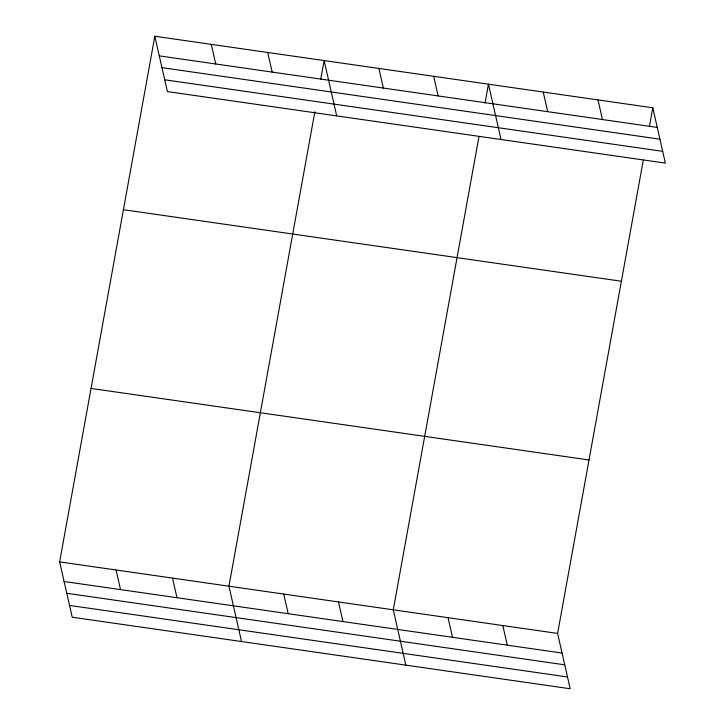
<?xml version="1.0" encoding="UTF-8"?>
<svg xmlns="http://www.w3.org/2000/svg" width="725" height="725" viewBox="0 0 725 725"><rect width="100%" height="100%" fill="white"/><g stroke="black" fill="none" stroke-linecap="round" stroke-linejoin="round"><path stroke-width="1.09" d="M643.32 160.053L557.607 633.423L570.176 688.75L72.21 617.211L59.64 561.884L154.824 36.25L652.79 107.789L665.36 163.116L167.393 91.577L154.824 36.25M314.868 111.722L228.946 586.208L241.516 641.534M320.713 79.478L324.129 60.574L336.699 115.9M478.998 136.445L393.276 609.816L405.846 665.142M485.034 103.086L488.46 84.182L501.029 139.508M649.364 126.694L652.79 107.789M159.282 55.87L657.249 127.41M161.965 67.652L659.922 139.191M164.72 79.795L662.677 151.335M123.413 209.706L621.379 281.246M91.051 388.428L589.017 459.967M59.64 561.884L557.607 633.423M64.099 581.504L562.065 653.044M66.782 593.286L564.739 664.825M69.537 605.429L567.494 676.969M598.007 99.923L602.466 119.543M543.233 92.048L547.692 111.677M433.686 76.315L438.145 95.936M378.912 68.44L383.371 88.069M502.824 625.557L507.282 645.178M448.05 617.682L452.509 637.311M267.697 52.463L272.156 72.092M338.502 601.949L342.961 621.57M211.265 44.361L215.724 63.981M283.729 594.074L288.188 613.703M172.514 578.097L176.972 597.726M116.082 569.995L120.54 589.615"/></g></svg>
